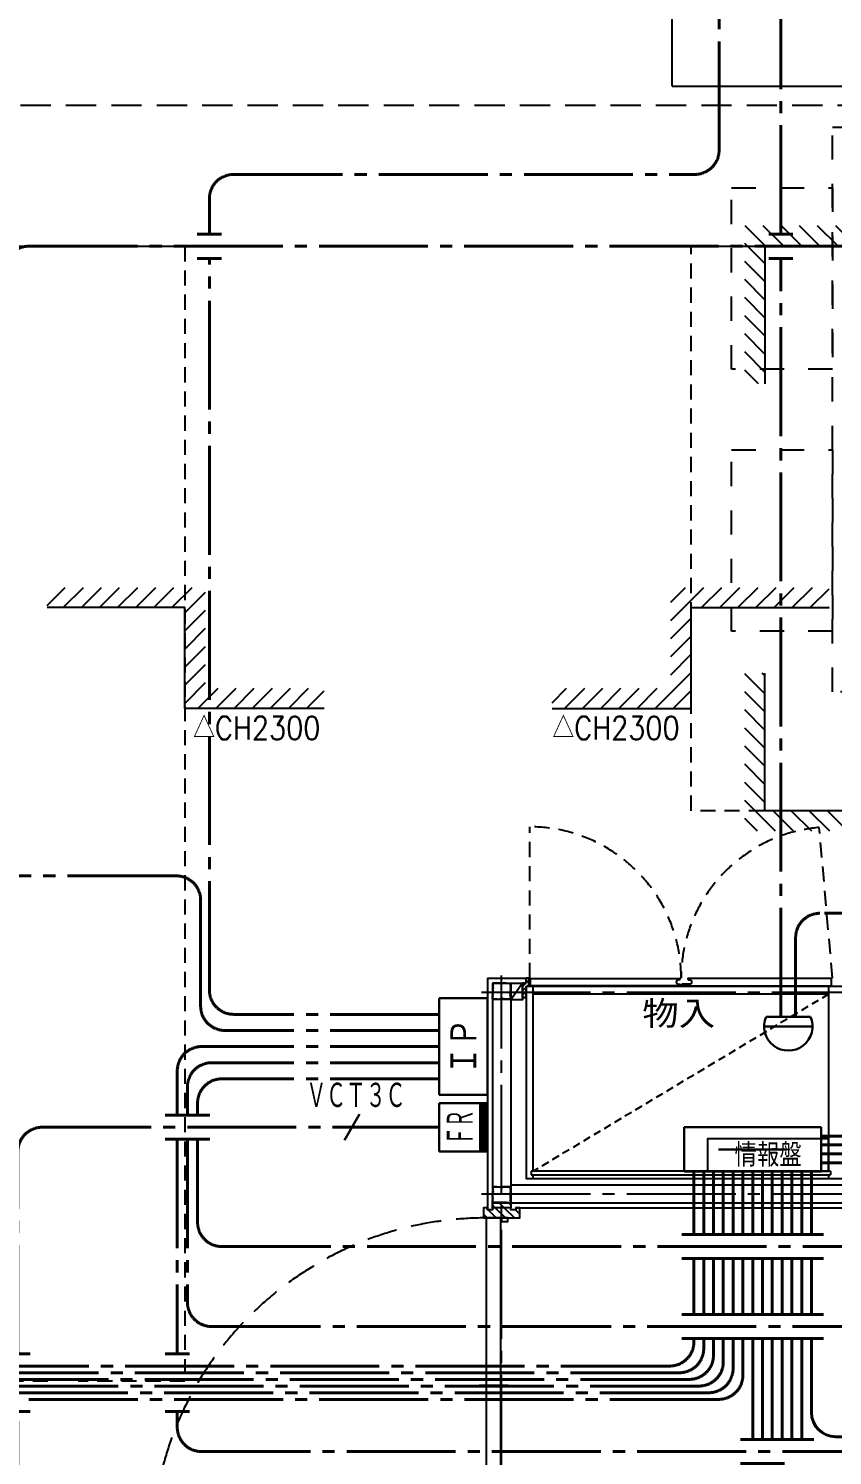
# Model space of a CAD drawing. Header units: millimetres. Extents: x 8300 to 98248, y -10383 to 40000.
# Drawn here: x 25607 to 27600, y 18201 to 21740 of the extents above; entities that cross this region are included whole.
import ezdxf
from ezdxf.enums import TextEntityAlignment as Align

# ---------------------------------------------------------------- set-up
doc = ezdxf.new("R2010")
doc.units = ezdxf.units.MM
doc.header["$LTSCALE"] = 300
for name, pattern in [('CADEWA_LINE5', [1.2, 0.9, -0.1, 0.1, -0.1]), ('CADEWA_LINE6', [2.1, 1.8, -0.1, 0.1, -0.1]), ('DASH-N', [0.375, 0.25, -0.125]), ('DASH-S', [0.2, 0.125, -0.075]), ('HIDDEN3', [0.2, 0.1, -0.1])]:
    doc.linetypes.add(name, pattern=pattern)
for name, color, linetype in [('522EH_Other', 7, 'CONTINUOUS'), ('525EH_Tenjyo(3)', 7, 'CONTINUOUS'), ('526EH_Kabe(4)', 7, 'CONTINUOUS'), ('526EH_Kabe(8)', 7, 'CONTINUOUS'), ('E配T_その他－１', 7, 'CONTINUOUS'), ('K建0_壁', 7, 'CONTINUOUS')]:
    doc.layers.add(name, color=color, linetype=linetype)
doc.styles.add('MS Gothic2', font='msgothic.ttc', dxfattribs={"width": 0.6})
doc.styles.add('txt2', font='txt.shx', dxfattribs={"width": 1.197332, "bigfont": 'extfont2'})

# ---------------------------------------------------------------- blocks, each defined once
blk = doc.blocks.new('ZGroup175', base_point=(27402.3, 18960))
at = {"layer": '522EH_Other', "color": 6, "linetype": 'Continuous', "lineweight": 30}
for p, q in [((27232.3, 19015), (27572.3, 19015)), ((27232.3, 19015), (27232.3, 18905)), ((27572.3, 19015), (27572.3, 18905)), ((27317.3, 18960), (27487.3, 18960)), ((27232.3, 18905), (27572.3, 18905))]:
    blk.add_line(p, q, dxfattribs=at)
blk = doc.blocks.new('ZGroup179', base_point=(26685.015, 19215))
at = {"layer": '526EH_Kabe(4)', "color": 6, "linetype": 'Continuous', "lineweight": 30}
for p, q in [((26625.03, 19095.03), (26625.03, 19334.97)), ((26625.03, 19334.97), (26745, 19334.97)), ((26745, 19334.97), (26745, 19095.03)), ((26745, 19095.03), (26625.03, 19095.03))]:
    blk.add_line(p, q, dxfattribs=at)
at = {"layer": '526EH_Kabe(4)', "color": 6, "lineweight": -3, "style": 'MS Gothic2', "width": 0.8}
blk.add_text('ＩＰ', height=63.984, rotation=90, dxfattribs=at).set_placement((26685.015, 19215), align=Align.MIDDLE_CENTER)
blk = doc.blocks.new('ZGroup180', base_point=(26683.16058, 19015))
at = {"layer": '526EH_Kabe(8)', "color": 6, "linetype": 'Continuous', "lineweight": 30}
for p, q in [((26625.03, 19074.985), (26625.03, 18955.015)), ((26745, 19074.985), (26625.03, 19074.985)), ((26727.0045, 18955.015), (26727.0045, 19074.985)), ((26745, 18955.015), (26745, 19074.985)), ((26625.03, 18955.015), (26745, 18955.015))]:
    blk.add_line(p, q, dxfattribs=at)
at = {"layer": '526EH_Kabe(8)', "color": 6, "linetype": 'Continuous', "lineweight": -3}
for p, q in [((26731.50225, 18955.015), (26731.50225, 19074.985)), ((26736.00225, 18955.015), (26736.00225, 19074.985)), ((26740.50225, 18955.015), (26740.50225, 19074.985))]:
    blk.add_line(p, q, dxfattribs=at)
at = {"layer": '526EH_Kabe(8)', "color": 6, "lineweight": -3, "style": 'MS Gothic2', "width": 0.5}
blk.add_text('ＦＲ', height=63.984, rotation=90, dxfattribs=at).set_placement((26676.01725, 19015), align=Align.MIDDLE_CENTER)
blk = doc.blocks.new('ZGroup229', base_point=(28642.4, 18150.4))
at = {"layer": 'E配T_その他－１', "color": 1, "linetype": 'Continuous', "lineweight": 40}
for p, q in [((27548, 18905), (27548, 18749.1)), ((27578, 18749.1), (27518, 18749.1)), ((27578, 18689.1), (27518, 18689.1)), ((27548, 18689.1), (27548, 18550.6)), ((27578, 18550.6), (27518, 18550.6)), ((27578, 18490.6), (27518, 18490.6)), ((27548, 18490.6), (27548, 18307.5)), ((27608, 18247.5), (29014.8, 18247.5)), ((29074.8, 18187.5), (29074.8, 17455.7)), ((29134.8, 17395.7), (29766.8, 17395.7))]:
    blk.add_line(p, q, dxfattribs=at)
for centre, start, end in [((27608, 18307.5), 180, 270), ((29014.8, 18187.5), 0, 90), ((29134.8, 17455.7), 180, 270)]:
    blk.add_arc(centre, 60, start, end, dxfattribs=at)
blk = doc.blocks.new('ZGroup231', base_point=(25331.9, 16655.3))
at = {"layer": 'E配T_その他－１', "color": 1, "linetype": 'CADEWA_LINE5', "lineweight": 40}
for p, q in [((27523.7, 18905), (27523.7, 18749.1)), ((27523.7, 18689.1), (27523.7, 18550.6)), ((27523.7, 18490.6), (27523.7, 18240.6))]:
    blk.add_line(p, q, dxfattribs=at)
at = {"layer": 'E配T_その他－１', "color": 1, "linetype": 'Continuous', "lineweight": 40}
for p, q in [((27553.7, 18749.1), (27493.7, 18749.1)), ((27553.7, 18689.1), (27493.7, 18689.1)), ((27553.7, 18550.6), (27493.7, 18550.6)), ((27553.7, 18490.6), (27493.7, 18490.6)), ((27553.7, 18240.6), (27493.7, 18240.6))]:
    blk.add_line(p, q, dxfattribs=at)
blk = doc.blocks.new('ZGroup233', base_point=(25372.7, 16735))
at = {"layer": 'E配T_その他－１', "color": 1, "linetype": 'CADEWA_LINE5', "lineweight": 40}
for p, q in [((27499.5, 18905), (27499.5, 18749.1)), ((27499.5, 18689.1), (27499.5, 18550.6)), ((27499.5, 18490.6), (27499.5, 18240.6))]:
    blk.add_line(p, q, dxfattribs=at)
at = {"layer": 'E配T_その他－１', "color": 1, "linetype": 'Continuous', "lineweight": 40}
for p, q in [((27529.5, 18749.1), (27469.5, 18749.1)), ((27529.5, 18689.1), (27469.5, 18689.1)), ((27529.5, 18550.6), (27469.5, 18550.6)), ((27529.5, 18490.6), (27469.5, 18490.6)), ((27529.5, 18240.6), (27469.5, 18240.6))]:
    blk.add_line(p, q, dxfattribs=at)
blk = doc.blocks.new('ZGroup235', base_point=(25540, 17179.1))
at = {"layer": 'E配T_その他－１', "color": 1, "linetype": 'CADEWA_LINE5', "lineweight": 40}
for p, q in [((27450.9, 18905), (27450.9, 18749.1)), ((27450.9, 18689.1), (27450.9, 18550.6)), ((27450.9, 18490.6), (27450.9, 18240.6)), ((27450.9, 18180.6), (27450.9, 17215.9)), ((27450.9, 17155.9), (27450.9, 15753.7)), ((27390.9, 15693.7), (23659.1, 15693.7)), ((23599.1, 15633.7), (23599.1, 15453.3))]:
    blk.add_line(p, q, dxfattribs=at)
at = {"layer": 'E配T_その他－１', "color": 1, "linetype": 'Continuous', "lineweight": 40}
for p, q in [((27480.9, 18749.1), (27420.9, 18749.1)), ((27480.9, 18689.1), (27420.9, 18689.1)), ((27480.9, 18550.6), (27420.9, 18550.6)), ((27480.9, 18490.6), (27420.9, 18490.6)), ((27480.9, 18240.6), (27420.9, 18240.6)), ((27480.9, 18180.6), (27420.9, 18180.6)), ((27480.9, 17215.9), (27420.9, 17215.9)), ((27480.9, 17155.9), (27420.9, 17155.9))]:
    blk.add_line(p, q, dxfattribs=at)
at = {"layer": 'E配T_その他－１', "color": 1, "linetype": 'CADEWA_LINE5', "lineweight": 40}
for centre, start, end in [((27390.9, 15753.7), 270, 0), ((23659.1, 15633.7), 90, 180)]:
    blk.add_arc(centre, 60, start, end, dxfattribs=at)
blk = doc.blocks.new('ZGroup237', base_point=(25269.6, 20213.5))
at = {"layer": 'E配T_その他－１', "color": 1, "linetype": 'CADEWA_LINE5', "lineweight": 40}
for p, q in [((27280.9, 18905), (27280.9, 18749.1)), ((27280.9, 18689.1), (27280.9, 18550.6)), ((27280.9, 18490.6), (27280.9, 18466.1)), ((27220.9, 18406.1), (24009.6, 18406.1))]:
    blk.add_line(p, q, dxfattribs=at)
at = {"layer": 'E配T_その他－１', "color": 1, "linetype": 'Continuous', "lineweight": 40}
for p, q in [((27310.9, 18749.1), (27250.9, 18749.1)), ((27310.9, 18689.1), (27250.9, 18689.1)), ((27310.9, 18550.6), (27250.9, 18550.6)), ((27310.9, 18490.6), (27250.9, 18490.6))]:
    blk.add_line(p, q, dxfattribs=at)
at = {"layer": 'E配T_その他－１', "color": 1, "linetype": 'CADEWA_LINE5', "lineweight": 40}
blk.add_arc((27220.9, 18466.1), 60, 270, 0, dxfattribs=at)
blk = doc.blocks.new('ZGroup239', base_point=(25294.7, 20029))
at = {"layer": 'E配T_その他－１', "color": 1, "linetype": 'CADEWA_LINE5', "lineweight": 40}
for p, q in [((23692.9, 21685), (23230, 21685)), ((23752.9, 18433.1), (23752.9, 21625)), ((27329.5, 18905), (27329.5, 18749.1)), ((27329.5, 18689.1), (27329.5, 18550.6)), ((27329.5, 18490.6), (27329.5, 18433.1)), ((27269.5, 18373.1), (23812.9, 18373.1))]:
    blk.add_line(p, q, dxfattribs=at)
at = {"layer": 'E配T_その他－１', "color": 1, "linetype": 'Continuous', "lineweight": 40}
for p, q in [((27359.5, 18749.1), (27299.5, 18749.1)), ((27359.5, 18689.1), (27299.5, 18689.1)), ((27359.5, 18550.6), (27299.5, 18550.6)), ((27359.5, 18490.6), (27299.5, 18490.6))]:
    blk.add_line(p, q, dxfattribs=at)
at = {"layer": 'E配T_その他－１', "color": 1, "linetype": 'CADEWA_LINE5', "lineweight": 40}
for centre, start, end in [((23692.9, 21625), 0, 90), ((23812.9, 18433.1), 180, 270), ((27269.5, 18433.1), 270, 0)]:
    blk.add_arc(centre, 60, start, end, dxfattribs=at)
blk = doc.blocks.new('ZGroup241', base_point=(25282.6, 20152.3))
at = {"layer": 'E配T_その他－１', "color": 1, "linetype": 'CADEWA_LINE5', "lineweight": 40}
for p, q in [((23709, 21915), (23230, 21915)), ((23769, 18449.6), (23769, 21855)), ((27305.2, 18905), (27305.2, 18749.1)), ((27305.2, 18689.1), (27305.2, 18550.6)), ((27305.2, 18490.6), (27305.2, 18449.6)), ((27245.2, 18389.6), (23829, 18389.6))]:
    blk.add_line(p, q, dxfattribs=at)
at = {"layer": 'E配T_その他－１', "color": 1, "linetype": 'Continuous', "lineweight": 40}
for p, q in [((27335.2, 18749.1), (27275.2, 18749.1)), ((27335.2, 18689.1), (27275.2, 18689.1)), ((27335.2, 18550.6), (27275.2, 18550.6)), ((27335.2, 18490.6), (27275.2, 18490.6))]:
    blk.add_line(p, q, dxfattribs=at)
at = {"layer": 'E配T_その他－１', "color": 1, "linetype": 'CADEWA_LINE5', "lineweight": 40}
for centre, start, end in [((23709, 21855), 0, 90), ((23829, 18449.6), 180, 270), ((27245.2, 18449.6), 270, 0)]:
    blk.add_arc(centre, 60, start, end, dxfattribs=at)
blk = doc.blocks.new('ZGroup243', base_point=(28305.5, 19422.4))
at = {"layer": 'E配T_その他－１', "color": 1, "linetype": 'CADEWA_LINE5', "lineweight": 40}
for p, q in [((28000.4, 19895.9), (29038.7, 19895.9)), ((27940.4, 19575.6), (27940.4, 19835.9)), ((27940.4, 19009), (27940.4, 19515.6)), ((27572.3, 18949), (27880.4, 18949))]:
    blk.add_line(p, q, dxfattribs=at)
at = {"layer": 'E配T_その他－１', "color": 1, "linetype": 'Continuous', "lineweight": 40}
for p, q in [((27910.4, 19575.6), (27970.4, 19575.6)), ((27910.4, 19515.6), (27970.4, 19515.6))]:
    blk.add_line(p, q, dxfattribs=at)
at = {"layer": 'E配T_その他－１', "color": 1, "linetype": 'CADEWA_LINE5', "lineweight": 40}
for centre, start, end in [((28000.4, 19835.9), 90, 180), ((27880.4, 19009), 270, 0)]:
    blk.add_arc(centre, 60, start, end, dxfattribs=at)
blk = doc.blocks.new('ZGroup245', base_point=(28304.7, 19358.5))
at = {"layer": 'E配T_その他－１', "color": 1, "linetype": 'CADEWA_LINE5', "lineweight": 40}
for p, q in [((28020.6, 19790), (29037, 19790)), ((27960.6, 19575.6), (27960.6, 19730)), ((27960.6, 18987), (27960.6, 19515.6)), ((27572.3, 18927), (27900.6, 18927))]:
    blk.add_line(p, q, dxfattribs=at)
at = {"layer": 'E配T_その他－１', "color": 1, "linetype": 'Continuous', "lineweight": 40}
for p, q in [((27930.6, 19575.6), (27990.6, 19575.6)), ((27930.6, 19515.6), (27990.6, 19515.6))]:
    blk.add_line(p, q, dxfattribs=at)
at = {"layer": 'E配T_その他－１', "color": 1, "linetype": 'CADEWA_LINE5', "lineweight": 40}
for centre, start, end in [((28020.6, 19730), 90, 180), ((27900.6, 18987), 270, 0)]:
    blk.add_arc(centre, 60, start, end, dxfattribs=at)
blk = doc.blocks.new('ZGroup247', base_point=(28304.7, 20348))
at = {"layer": 'E配T_その他－１', "color": 1, "linetype": 'CADEWA_LINE5', "lineweight": 40}
for p, q in [((27960, 21703), (29037, 21703)), ((27900, 21230), (27900, 21643)), ((27900, 19575.6), (27900, 21170)), ((27900, 19053), (27900, 19515.6)), ((27572.3, 18993), (27840, 18993))]:
    blk.add_line(p, q, dxfattribs=at)
at = {"layer": 'E配T_その他－１', "color": 1, "linetype": 'Continuous', "lineweight": 40}
for p, q in [((27930, 21230), (27870, 21230)), ((27930, 21170), (27870, 21170)), ((27870, 19575.6), (27930, 19575.6)), ((27870, 19515.6), (27930, 19515.6))]:
    blk.add_line(p, q, dxfattribs=at)
at = {"layer": 'E配T_その他－１', "color": 1, "linetype": 'CADEWA_LINE5', "lineweight": 40}
for centre, start, end in [((27960, 21643), 90, 180), ((27840, 19053), 270, 0)]:
    blk.add_arc(centre, 60, start, end, dxfattribs=at)
blk = doc.blocks.new('ZGroup249', base_point=(28305.5, 19447.6))
at = {"layer": 'E配T_その他－１', "color": 1, "linetype": 'CADEWA_LINE5', "lineweight": 40}
for p, q in [((27980.2, 19924.1), (29038.7, 19924.1)), ((27920.2, 19575.6), (27920.2, 19864.1)), ((27920.2, 19031), (27920.2, 19515.6)), ((27572.3, 18971), (27860.2, 18971))]:
    blk.add_line(p, q, dxfattribs=at)
at = {"layer": 'E配T_その他－１', "color": 1, "linetype": 'Continuous', "lineweight": 40}
for p, q in [((27890.2, 19575.6), (27950.2, 19575.6)), ((27890.2, 19515.6), (27950.2, 19515.6))]:
    blk.add_line(p, q, dxfattribs=at)
at = {"layer": 'E配T_その他－１', "color": 1, "linetype": 'CADEWA_LINE5', "lineweight": 40}
for centre, start, end in [((27980.2, 19864.1), 90, 180), ((27860.2, 19031), 270, 0)]:
    blk.add_arc(centre, 60, start, end, dxfattribs=at)
blk = doc.blocks.new('ZGroup257', base_point=(25318.2, 19945.4))
at = {"layer": 'E配T_その他－１', "color": 1, "linetype": 'CADEWA_LINE5', "lineweight": 40}
for p, q in [((23452.9, 21550.9), (23228.3, 21550.9)), ((23512.9, 18400), (23512.9, 21490.9)), ((27378, 18905), (27378, 18749.1)), ((27378, 18689.1), (27378, 18550.6)), ((27378, 18490.6), (27378, 18400)), ((27318, 18340), (23572.9, 18340))]:
    blk.add_line(p, q, dxfattribs=at)
at = {"layer": 'E配T_その他－１', "color": 1, "linetype": 'Continuous', "lineweight": 40}
for p, q in [((27408, 18749.1), (27348, 18749.1)), ((27408, 18689.1), (27348, 18689.1)), ((27408, 18550.6), (27348, 18550.6)), ((27408, 18490.6), (27348, 18490.6))]:
    blk.add_line(p, q, dxfattribs=at)
at = {"layer": 'E配T_その他－１', "color": 1, "linetype": 'CADEWA_LINE5', "lineweight": 40}
for centre, start, end in [((23452.9, 21490.9), 0, 90), ((23572.9, 18400), 180, 270), ((27318, 18400), 270, 0)]:
    blk.add_arc(centre, 60, start, end, dxfattribs=at)
blk = doc.blocks.new('ZGroup259', base_point=(25374.7, 16760.5))
at = {"layer": 'E配T_その他－１', "color": 1, "linetype": 'CADEWA_LINE5', "lineweight": 40}
for p, q in [((27475.2, 18905), (27475.2, 18749.1)), ((27475.2, 18689.1), (27475.2, 18550.6)), ((27475.2, 18490.6), (27475.2, 18240.6))]:
    blk.add_line(p, q, dxfattribs=at)
at = {"layer": 'E配T_その他－１', "color": 1, "linetype": 'Continuous', "lineweight": 40}
for p, q in [((27505.2, 18749.1), (27445.2, 18749.1)), ((27505.2, 18689.1), (27445.2, 18689.1)), ((27505.2, 18550.6), (27445.2, 18550.6)), ((27505.2, 18490.6), (27445.2, 18490.6)), ((27505.2, 18240.6), (27445.2, 18240.6))]:
    blk.add_line(p, q, dxfattribs=at)
blk = doc.blocks.new('ZGroup261', base_point=(25448.7, 17180))
at = {"layer": 'E配T_その他－１', "color": 1, "linetype": 'CADEWA_LINE5', "lineweight": 40}
for p, q in [((27402.3, 18905), (27402.3, 18749.1)), ((27402.3, 18689.1), (27402.3, 18550.6)), ((27402.3, 18490.6), (27402.3, 18240.6)), ((27402.3, 18180.6), (27402.3, 17215.9)), ((27402.3, 17155.9), (27402.3, 15991.5)), ((27342.3, 15931.5), (23525, 15931.5)), ((23465, 15871.5), (23465, 15455))]:
    blk.add_line(p, q, dxfattribs=at)
at = {"layer": 'E配T_その他－１', "color": 1, "linetype": 'Continuous', "lineweight": 40}
for p, q in [((27432.3, 18749.1), (27372.3, 18749.1)), ((27432.3, 18689.1), (27372.3, 18689.1)), ((27432.3, 18550.6), (27372.3, 18550.6)), ((27432.3, 18490.6), (27372.3, 18490.6)), ((27432.3, 18240.6), (27372.3, 18240.6)), ((27432.3, 18180.6), (27372.3, 18180.6)), ((27432.3, 17215.9), (27372.3, 17215.9)), ((27432.3, 17155.9), (27372.3, 17155.9))]:
    blk.add_line(p, q, dxfattribs=at)
at = {"layer": 'E配T_その他－１', "color": 1, "linetype": 'CADEWA_LINE5', "lineweight": 40}
for centre, start, end in [((27342.3, 15991.5), 270, 0), ((23525, 15871.5), 90, 180)]:
    blk.add_arc(centre, 60, start, end, dxfattribs=at)
blk = doc.blocks.new('ZGroup263', base_point=(25513.7, 17179.1))
at = {"layer": 'E配T_その他－１', "color": 1, "linetype": 'CADEWA_LINE5', "lineweight": 40}
for p, q in [((27426.6, 18905), (27426.6, 18749.1)), ((27426.6, 18689.1), (27426.6, 18550.6)), ((27426.6, 18490.6), (27426.6, 18240.6)), ((27426.6, 18180.6), (27426.6, 17215.9)), ((27426.6, 17155.9), (27426.6, 15847.5)), ((27366.6, 15787.5), (23630.9, 15787.5)), ((23570.9, 15727.5), (23570.9, 15453.3))]:
    blk.add_line(p, q, dxfattribs=at)
at = {"layer": 'E配T_その他－１', "color": 1, "linetype": 'Continuous', "lineweight": 40}
for p, q in [((27456.6, 18749.1), (27396.6, 18749.1)), ((27456.6, 18689.1), (27396.6, 18689.1)), ((27456.6, 18550.6), (27396.6, 18550.6)), ((27456.6, 18490.6), (27396.6, 18490.6)), ((27456.6, 18240.6), (27396.6, 18240.6)), ((27456.6, 18180.6), (27396.6, 18180.6)), ((27456.6, 17215.9), (27396.6, 17215.9)), ((27456.6, 17155.9), (27396.6, 17155.9))]:
    blk.add_line(p, q, dxfattribs=at)
at = {"layer": 'E配T_その他－１', "color": 1, "linetype": 'CADEWA_LINE5', "lineweight": 40}
for centre, start, end in [((27366.6, 15847.5), 270, 0), ((23630.9, 15727.5), 90, 180)]:
    blk.add_arc(centre, 60, start, end, dxfattribs=at)
blk = doc.blocks.new('ZGroup265', base_point=(25257.4, 20235.9))
at = {"layer": 'E配T_その他－１', "color": 1, "linetype": 'CADEWA_LINE5', "lineweight": 40}
for p, q in [((27256.6, 18905), (27256.6, 18749.1)), ((27256.6, 18689.1), (27256.6, 18550.6)), ((27256.6, 18490.6), (27256.6, 18482.7)), ((27196.6, 18422.7), (24074.6, 18422.7))]:
    blk.add_line(p, q, dxfattribs=at)
at = {"layer": 'E配T_その他－１', "color": 1, "linetype": 'Continuous', "lineweight": 40}
for p, q in [((27286.6, 18749.1), (27226.6, 18749.1)), ((27286.6, 18689.1), (27226.6, 18689.1)), ((27286.6, 18550.6), (27226.6, 18550.6)), ((27286.6, 18490.6), (27226.6, 18490.6))]:
    blk.add_line(p, q, dxfattribs=at)
at = {"layer": 'E配T_その他－１', "color": 1, "linetype": 'CADEWA_LINE5', "lineweight": 40}
blk.add_arc((27196.6, 18482.7), 60, 270, 0, dxfattribs=at)
blk = doc.blocks.new('ZGroup267', base_point=(25306, 19967.8))
at = {"layer": 'E配T_その他－１', "color": 1, "linetype": 'CADEWA_LINE5', "lineweight": 40}
for p, q in [((23507.4, 21579.1), (23228.3, 21579.1)), ((23567.4, 18416.5), (23567.4, 21519.1)), ((27353.7, 18905), (27353.7, 18749.1)), ((27353.7, 18689.1), (27353.7, 18550.6)), ((27353.7, 18490.6), (27353.7, 18416.5)), ((27293.7, 18356.5), (23627.4, 18356.5))]:
    blk.add_line(p, q, dxfattribs=at)
at = {"layer": 'E配T_その他－１', "color": 1, "linetype": 'Continuous', "lineweight": 40}
for p, q in [((27383.7, 18749.1), (27323.7, 18749.1)), ((27383.7, 18689.1), (27323.7, 18689.1)), ((27383.7, 18550.6), (27323.7, 18550.6)), ((27383.7, 18490.6), (27323.7, 18490.6))]:
    blk.add_line(p, q, dxfattribs=at)
at = {"layer": 'E配T_その他－１', "color": 1, "linetype": 'CADEWA_LINE5', "lineweight": 40}
for centre, start, end in [((23507.4, 21519.1), 0, 90), ((23627.4, 18416.5), 180, 270), ((27293.7, 18416.5), 270, 0)]:
    blk.add_arc(centre, 60, start, end, dxfattribs=at)
blk = doc.blocks.new('ZGroup270', base_point=(27490.5, 19247))
at = {"layer": '525EH_Tenjyo(3)', "color": 6, "linetype": 'Continuous', "lineweight": 30}
for p, q in [((27435.5, 19289), (27545.5, 19289)), ((27430.5, 19265), (27550.5, 19265))]:
    blk.add_line(p, q, dxfattribs=at)
blk.add_arc((27490.5, 19265), 60, 156.4305, 23.5695, dxfattribs=at)
blk = doc.blocks.new('ZGroup283', base_point=(28249.7, 19417.3))
at = {"layer": 'E配T_その他－１', "color": 1, "linetype": 'CADEWA_LINE5', "lineweight": 40}
for p, q in [((28930.5, 19545.6), (27568.8, 19545.6)), ((27508.8, 19485.6), (27508.8, 19289)), ((28990.5, 19289), (28990.5, 19485.6))]:
    blk.add_line(p, q, dxfattribs=at)
for centre, start, end in [((27568.8, 19485.6), 90, 180), ((28930.5, 19485.6), 0, 90)]:
    blk.add_arc(centre, 60, start, end, dxfattribs=at)
blk = doc.blocks.new('ZGroup289', base_point=(27851.1, 21089.8))
at = {"layer": 'E配T_その他－１', "color": 1, "linetype": 'CADEWA_LINE5', "lineweight": 40}
for p, q in [((27472.2, 21230), (27472.2, 22830.6)), ((27472.2, 19289), (27472.2, 21170))]:
    blk.add_line(p, q, dxfattribs=at)
at = {"layer": 'E配T_その他－１', "color": 1, "linetype": 'Continuous', "lineweight": 40}
for p, q in [((27502.2, 21230), (27442.2, 21230)), ((27502.2, 21170), (27442.2, 21170))]:
    blk.add_line(p, q, dxfattribs=at)
blk = doc.blocks.new('ZGroup314', base_point=(27532.4, 21126.3))
at = {"layer": 'K建0_壁', "color": 250, "linetype": 'Continuous', "lineweight": -3}
for p, q in [((27682.4, 21356.2), (27644.5, 21394.1)), ((27682.4, 21311.3), (27632.4, 21361.3)), ((27682.4, 21266.4), (27632.4, 21316.4)), ((27682.4, 21221.5), (27632.4, 21271.5)), ((27433.5, 21201), (27383.5, 21251)), ((27478.4, 21201), (27428.4, 21251)), ((27523.3, 21201), (27473.3, 21251)), ((27568.2, 21201), (27518.2, 21251)), ((27613.1, 21201), (27563.1, 21251)), ((27658, 21201), (27608, 21251)), ((27432.4, 21157.2), (27382.4, 21207.2)), ((27432.4, 21112.3), (27382.4, 21162.3)), ((27432.4, 21067.4), (27382.4, 21117.4)), ((27432.4, 21022.5), (27382.4, 21072.5)), ((27432.4, 20977.6), (27382.4, 21027.6)), ((27432.4, 20932.7), (27382.4, 20982.7)), ((27432.4, 20887.8), (27382.4, 20937.8)), ((27416.7, 20858.5), (27382.4, 20892.9))]:
    blk.add_line(p, q, dxfattribs=at)
blk.add_lwpolyline([(27682.4, 21394.1), (27682.4, 21200), (27432.4, 21200), (27432.4, 20858.5)], dxfattribs=at)
blk = doc.blocks.new('ZGroup316', base_point=(27532.4, 19769.5))
at = {"layer": 'K建0_壁', "color": 250, "linetype": 'Continuous', "lineweight": -3}
for p, q in [((27432.4, 20089.8), (27382.4, 20139.8)), ((27432.4, 20134.7), (27425.6, 20141.5)), ((27432.4, 20044.9), (27382.4, 20094.9)), ((27432.4, 20000), (27382.4, 20050)), ((27432.4, 19955.1), (27382.4, 20005.1)), ((27432.4, 19910.2), (27382.4, 19960.2)), ((27432.4, 19865.3), (27382.4, 19915.3)), ((27432.4, 19820.4), (27382.4, 19870.4)), ((27458.8, 19749), (27382.4, 19825.5)), ((27503.7, 19749), (27453.7, 19799)), ((27548.6, 19749), (27498.6, 19799)), ((27593.5, 19749), (27543.5, 19799)), ((27682.4, 19705.1), (27588.4, 19799)), ((27682.4, 19750), (27633.3, 19799)), ((27682.4, 19794.9), (27678.2, 19799)), ((27413.9, 19749), (27382.4, 19780.6)), ((27682.4, 19660.2), (27632.4, 19710.2)), ((27682.4, 19615.3), (27632.4, 19665.3)), ((27682.4, 19570.4), (27632.4, 19620.4)), ((27682.4, 19525.5), (27632.4, 19575.5)), ((27682.4, 19480.6), (27632.4, 19530.6)), ((27682.4, 19435.7), (27632.4, 19485.7)), ((27675.5, 19397.6), (27632.4, 19440.8))]:
    blk.add_line(p, q, dxfattribs=at)
blk.add_lwpolyline([(27682.4, 19397.6), (27682.4, 19800), (27432.4, 19800), (27432.4, 20141.5)], dxfattribs=at)
blk = doc.blocks.new('ZGroup317', base_point=(27248.2, 20152))
at = {"layer": 'K建0_壁', "color": 250, "linetype": 'Continuous', "lineweight": -3}
for p, q in [((27199, 20272), (27280.8, 20353.8)), ((27199, 20316.9), (27235.9, 20353.8)), ((27275.7, 20303.8), (27325.7, 20353.8)), ((27320.6, 20303.8), (27370.6, 20353.8)), ((27365.5, 20303.8), (27415.5, 20353.8)), ((27410.4, 20303.8), (27460.4, 20353.8)), ((27455.3, 20303.8), (27505.3, 20353.8)), ((27500.2, 20303.8), (27550.2, 20353.8)), ((27545.1, 20303.8), (27591.5, 20350.1)), ((27590, 20303.8), (27591.5, 20305.2)), ((27199, 20227.1), (27249, 20277.1)), ((27199, 20182.2), (27249, 20232.2)), ((27199, 20137.3), (27249, 20187.3)), ((27160.4, 20053.8), (27249, 20142.4)), ((26904.9, 20067.7), (26941, 20103.8)), ((26935.9, 20053.8), (26985.9, 20103.8)), ((26980.8, 20053.8), (27030.8, 20103.8)), ((27025.7, 20053.8), (27075.7, 20103.8)), ((27070.6, 20053.8), (27120.6, 20103.8)), ((27115.5, 20053.8), (27165.5, 20103.8)), ((27205.3, 20053.8), (27249, 20097.5))]:
    blk.add_line(p, q, dxfattribs=at)
blk.add_lwpolyline([(26904.9, 20053.8), (27250, 20053.8), (27250, 20303.8), (27591.5, 20303.8)], dxfattribs=at)
at = {"layer": 'K建0_壁', "color": 250, "lineweight": -3, "style": 'txt2', "width": 0.859876}
blk.add_text('△CH2300', height=57.6, dxfattribs=at).set_placement((26905.7, 19959.1), align=Align.BOTTOM_LEFT)
blk = doc.blocks.new('ZGroup318', base_point=(26036.6, 20152))
at = {"layer": 'K建0_壁', "color": 250, "linetype": 'Continuous', "lineweight": -3}
for p, q in [((25653.5, 20309.1), (25698.3, 20353.8)), ((25693.2, 20303.8), (25743.2, 20353.8)), ((25738.1, 20303.8), (25788.1, 20353.8)), ((25783, 20303.8), (25833, 20353.8)), ((25827.9, 20303.8), (25877.9, 20353.8)), ((25872.8, 20303.8), (25922.8, 20353.8)), ((25917.7, 20303.8), (25967.7, 20353.8)), ((25962.6, 20303.8), (26012.6, 20353.8)), ((25996, 20292.4), (26046, 20342.4)), ((25996, 20247.5), (26046, 20297.5)), ((25996, 20202.6), (26046, 20252.6)), ((25996, 20157.7), (26046, 20207.7)), ((25996, 20112.8), (26046, 20162.8)), ((25996, 20067.9), (26046, 20117.9)), ((26026.9, 20053.8), (26076.9, 20103.8)), ((26071.8, 20053.8), (26121.8, 20103.8)), ((26116.7, 20053.8), (26166.7, 20103.8)), ((26161.6, 20053.8), (26211.6, 20103.8)), ((26206.5, 20053.8), (26256.5, 20103.8)), ((26251.4, 20053.8), (26301.4, 20103.8)), ((26296.3, 20053.8), (26340.1, 20097.7))]:
    blk.add_line(p, q, dxfattribs=at)
blk.add_lwpolyline([(26340.1, 20053.8), (25995, 20053.8), (25995, 20303.8), (25653.5, 20303.8)], dxfattribs=at)
at = {"layer": 'K建0_壁', "color": 250, "lineweight": -3, "style": 'txt2', "width": 0.859876}
blk.add_text('△CH2300', height=57.6, dxfattribs=at).set_placement((26015.1, 19959.1), align=Align.BOTTOM_LEFT)
blk = doc.blocks.new('ZGroup326', base_point=(25873.5, 19761.4))
at = {"layer": 'E配T_その他－１', "color": 1, "linetype": 'CADEWA_LINE5', "lineweight": 40}
blk.add_line((25607.2, 21200), (28585.2, 21200), dxfattribs=at)
blk.add_arc((25607.2, 21140), 60, 90, 180, dxfattribs=at)
blk = doc.blocks.new('ZGroup328', base_point=(25710.1, 19446.7))
at = {"layer": 'E配T_その他－１', "color": 1, "linetype": 'CADEWA_LINE5', "lineweight": 40}
for p, q in [((25973.8, 19638.4), (24855.2, 19638.4)), ((24795.2, 19578.4), (24795.2, 19316.6)), ((26033.8, 19315), (26033.8, 19578.4)), ((26625, 19255), (26093.8, 19255))]:
    blk.add_line(p, q, dxfattribs=at)
for centre, start, end in [((24855.2, 19578.4), 90, 180), ((25973.8, 19578.4), 0, 90), ((26093.8, 19315), 180, 270)]:
    blk.add_arc(centre, 60, start, end, dxfattribs=at)
blk = doc.blocks.new('ZGroup330', base_point=(26672.2, 21068.5))
at = {"layer": 'E配T_その他－１', "color": 1, "linetype": 'CADEWA_LINE5', "lineweight": 40}
for p, q in [((27319, 21438.1), (27319, 22842)), ((26115.5, 21378.1), (27259, 21378.1)), ((26055.5, 21230), (26055.5, 21318.1)), ((26055.5, 19355), (26055.5, 21170)), ((26625, 19295), (26115.5, 19295))]:
    blk.add_line(p, q, dxfattribs=at)
at = {"layer": 'E配T_その他－１', "color": 1, "linetype": 'Continuous', "lineweight": 40}
for p, q in [((26085.5, 21230), (26025.5, 21230)), ((26085.5, 21170), (26025.5, 21170))]:
    blk.add_line(p, q, dxfattribs=at)
at = {"layer": 'E配T_その他－１', "color": 1, "linetype": 'CADEWA_LINE5', "lineweight": 40}
for centre, start, end in [((27259, 21438.1), 270, 0), ((26115.5, 21318.1), 90, 180), ((26115.5, 19355), 180, 270)]:
    blk.add_arc(centre, 60, start, end, dxfattribs=at)
blk = doc.blocks.new('ZGroup332', base_point=(27858.7, 18292.6))
at = {"layer": 'E配T_その他－１', "color": 1, "linetype": 'CADEWA_LINE5', "lineweight": 40}
for p, q in [((26625, 19215), (26035.9, 19215)), ((25975.9, 19155), (25975.9, 19045)), ((25975.9, 18985), (25975.9, 18452.7)), ((25975.9, 18310), (25975.9, 18270.6)), ((26035.9, 18210.6), (28987.1, 18210.6)), ((29047.1, 18150.6), (29047.1, 17430.1)), ((29107.1, 17370.1), (29771.4, 17370.1))]:
    blk.add_line(p, q, dxfattribs=at)
at = {"layer": 'E配T_その他－１', "color": 1, "linetype": 'Continuous', "lineweight": 40}
for p, q in [((26005.9, 19045), (25945.9, 19045)), ((26005.9, 18985), (25945.9, 18985)), ((25945.9, 18452.7), (26005.9, 18452.7)), ((25945.9, 18310), (26005.9, 18310))]:
    blk.add_line(p, q, dxfattribs=at)
at = {"layer": 'E配T_その他－１', "color": 1, "linetype": 'CADEWA_LINE5', "lineweight": 40}
for centre, start, end in [((26035.9, 19155), 90, 180), ((26035.9, 18270.6), 180, 270), ((28987.1, 18150.6), 0, 90), ((29107.1, 17430.1), 180, 270)]:
    blk.add_arc(centre, 60, start, end, dxfattribs=at)
blk = doc.blocks.new('ZGroup334', base_point=(27718.6, 18927))
at = {"layer": 'E配T_その他－１', "color": 1, "linetype": 'CADEWA_LINE5', "lineweight": 40}
for p, q in [((26625, 19135), (26086.2, 19135)), ((26026.2, 19075), (26026.2, 19045)), ((26026.2, 18985), (26026.2, 18779.1)), ((26086.2, 18719.1), (29441, 18719.1))]:
    blk.add_line(p, q, dxfattribs=at)
at = {"layer": 'E配T_その他－１', "color": 1, "linetype": 'Continuous', "lineweight": 40}
for p, q in [((26056.2, 19045), (25996.2, 19045)), ((26056.2, 18985), (25996.2, 18985))]:
    blk.add_line(p, q, dxfattribs=at)
at = {"layer": 'E配T_その他－１', "color": 1, "linetype": 'CADEWA_LINE5', "lineweight": 40}
for centre, start, end in [((26086.2, 19075), 90, 180), ((26086.2, 18779.1), 180, 270)]:
    blk.add_arc(centre, 60, start, end, dxfattribs=at)
blk = doc.blocks.new('ZGroup336', base_point=(27601.3, 18847.8))
at = {"layer": 'E配T_その他－１', "color": 1, "linetype": 'CADEWA_LINE5', "lineweight": 40}
for p, q in [((26625, 19175), (26061.1, 19175)), ((26001.1, 19115), (26001.1, 19045)), ((26001.1, 18985), (26001.1, 18580.6)), ((26061.1, 18520.6), (29231.6, 18520.6))]:
    blk.add_line(p, q, dxfattribs=at)
at = {"layer": 'E配T_その他－１', "color": 1, "linetype": 'Continuous', "lineweight": 40}
for p, q in [((26031.1, 19045), (25971.1, 19045)), ((26031.1, 18985), (25971.1, 18985))]:
    blk.add_line(p, q, dxfattribs=at)
at = {"layer": 'E配T_その他－１', "color": 1, "linetype": 'CADEWA_LINE5', "lineweight": 40}
for centre, start, end in [((26061.1, 19115), 90, 180), ((26061.1, 18580.6), 180, 270)]:
    blk.add_arc(centre, 60, start, end, dxfattribs=at)
blk = doc.blocks.new('ZGroup338', base_point=(24587.5, 18305.4))
at = {"layer": 'E配T_その他－１', "color": 1, "linetype": 'CADEWA_LINE5', "lineweight": 40}
for p, q in [((25640.9, 19015), (26625, 19015)), ((25580.9, 18452.7), (25580.9, 18955)), ((25580.9, 17655.8), (25580.9, 18310)), ((22550, 17595.8), (25520.9, 17595.8))]:
    blk.add_line(p, q, dxfattribs=at)
at = {"layer": 'E配T_その他－１', "color": 1, "linetype": 'Continuous', "lineweight": 40}
for p, q in [((25550.9, 18452.7), (25610.9, 18452.7)), ((25550.9, 18310), (25610.9, 18310))]:
    blk.add_line(p, q, dxfattribs=at)
at = {"layer": 'E配T_その他－１', "color": 1, "linetype": 'CADEWA_LINE5', "lineweight": 40}
for centre, start, end in [((25640.9, 18955), 90, 180), ((25520.9, 17655.8), 270, 0)]:
    blk.add_arc(centre, 60, start, end, dxfattribs=at)
blk = doc.blocks.new('ZGroup339', base_point=(26419, 19064.6))
at = {"layer": 'E配T_その他－１', "color": 3, "linetype": 'Continuous', "lineweight": 30}
blk.add_line((26427.6, 19047.5), (26390.1, 18982.5), dxfattribs=at)
at = {"layer": 'E配T_その他－１', "color": 3, "lineweight": -3, "style": 'MS Gothic2', "width": 0.6}
blk.add_text('ＶＣＴ３Ｃ', height=60, dxfattribs=at).set_placement((26296, 19095.3), align=Align.MIDDLE_LEFT)

msp = doc.modelspace()

# ---------------------------------------------------------------- linework, layer by layer
at = {"layer": 'K建0_壁', "color": 250, "linetype": 'DASH-N', "lineweight": -3}
msp.add_line((23000, 21550), (30569.7, 21550), dxfattribs=at)
at = {"layer": 'K建0_壁', "color": 250, "linetype": 'DASH-S', "lineweight": -3}
for p, q in [((26850, 19385), (26850, 19760)), ((27600, 19385), (27567.3, 19758.6)), ((25655, 18385), (23595, 18385))]:
    msp.add_line(p, q, dxfattribs=at)
at = {"layer": 'K建0_壁', "color": 250, "linetype": 'Continuous', "lineweight": -3}
for p, q in [((26745, 19385), (26745, 18810)), ((26745, 19385), (26840.5, 19385)), ((26757.5, 19372.5), (26757.5, 18815)), ((26757.5, 19372.5), (26802.5, 19372.5)), ((26757.5, 19371.5), (26757.5, 19366.5)), ((26757.5, 19366.5), (26758.1, 19365)), ((26758.1, 19365), (26757.5, 19363.5)), ((26757.5, 19363.5), (26758.1, 19362)), ((26758.1, 19362), (26757.5, 19360.5)), ((26757.5, 19360.5), (26758.1, 19359)), ((26758.1, 19359), (26757.5, 19357.5)), ((26757.9, 19366.7), (26758.6, 19365)), ((26758, 19371.5), (26758, 19366.5)), ((26758.6, 19365), (26758, 19363.5)), ((26758, 19363.5), (26758.6, 19362)), ((26758.6, 19362), (26758, 19360.5)), ((26758, 19360.5), (26758.6, 19359)), ((26758.6, 19359), (26758, 19357.4)), ((26758.5, 19372.5), (26768.2, 19372.5)), ((26768.2, 19372.1), (26758.5, 19372.1)), ((26768.2, 19372.5), (26768.7, 19371.8)), ((26768.2, 19372.1), (26768.7, 19371.3)), ((26768.7, 19371.8), (26769.2, 19372.5)), ((26769.2, 19372.1), (26768.7, 19371.3)), ((26769.2, 19372.5), (26790.8, 19372.5)), ((26790.8, 19372.1), (26769.2, 19372.1)), ((26791.3, 19371.8), (26790.8, 19372.5)), ((26790.8, 19372.1), (26791.3, 19371.3)), ((26791.8, 19372.5), (26791.3, 19371.8)), ((26791.8, 19372.1), (26791.3, 19371.3)), ((26791.8, 19372.5), (26801.5, 19372.5)), ((26791.8, 19372.1), (26801.5, 19372.1)), ((26802.1, 19366.6), (26801.4, 19365)), ((26801.4, 19365), (26802, 19363.5)), ((26802, 19363.5), (26801.4, 19362)), ((26801.4, 19362), (26802, 19360.5)), ((26802, 19360.5), (26801.4, 19359)), ((26801.4, 19359), (26802.1, 19357.4)), ((26802.5, 19366.5), (26801.9, 19365)), ((26801.9, 19365), (26802.5, 19363.5)), ((26802.5, 19363.5), (26801.9, 19362)), ((26801.9, 19362), (26802.5, 19360.5)), ((26802.5, 19360.5), (26801.9, 19359)), ((26801.9, 19359), (26802.5, 19357.5)), ((26802.1, 19366.6), (26802.1, 19371.5)), ((26831.5, 19372), (26802.5, 19331)), ((26802.5, 19371.5), (26802.5, 19366.5)), ((26839.6, 19372), (26831.5, 19363.9)), ((26840.5, 19372), (26831.5, 19372)), ((26840.5, 19362.3), (26831.5, 19353.3)), ((26842, 19385), (26840.5, 19383.5)), ((26847.5, 19385), (26840.5, 19385)), ((26840.5, 19372), (26840.5, 19385)), ((26847.5, 19379.9), (26840.5, 19372.9)), ((26847.5, 19364), (26840.5, 19364)), ((26840.5, 19336), (26840.5, 19364)), ((26847.5, 19369.3), (26842.2, 19364)), ((26847.5, 19364), (26847.5, 19385)), ((26858.5, 18906), (26858.5, 19364)), ((27219.8, 19380.4), (27217.2, 19380.4)), ((27217.2, 19369.6), (27221.6, 19369.6)), ((27246.9, 19369.6), (27227.4, 19369.6)), ((27244.3, 19380.4), (27246.9, 19380.4)), ((27590.5, 19364), (27590.5, 18906)), ((26757.5, 19357.5), (26757.5, 19354)), ((26757.5, 19354), (26758.1, 19352.5)), ((26757.5, 19351), (26758.1, 19352.5)), ((26757.5, 19347.5), (26757.5, 19351)), ((26758.1, 19346), (26757.5, 19347.5)), ((26757.5, 19344.5), (26758.1, 19346)), ((26758.1, 19343), (26757.5, 19344.5)), ((26757.5, 19341.5), (26758.1, 19343)), ((26758.1, 19340), (26757.5, 19341.5)), ((26757.5, 19338.5), (26758.1, 19340)), ((26757.5, 19333.5), (26757.5, 19338.5)), ((26757.9, 19338.3), (26758.6, 19340)), ((26758, 19357.4), (26758, 19354.1)), ((26758, 19354.1), (26758.5, 19352.7)), ((26758, 19350.9), (26758.5, 19352.3)), ((26758, 19347.6), (26758, 19350.9)), ((26758.6, 19346), (26758, 19347.6)), ((26758, 19344.5), (26758.6, 19346)), ((26758.6, 19343), (26758, 19344.5)), ((26758, 19341.5), (26758.6, 19343)), ((26758.6, 19340), (26758, 19341.5)), ((26758, 19333.5), (26758, 19338.5)), ((26768.2, 19333), (26758.5, 19333)), ((26758.5, 19332.5), (26768.2, 19332.5)), ((26768.2, 19333), (26768.7, 19333.7)), ((26768.2, 19332.5), (26768.7, 19333.2)), ((26769.2, 19333), (26768.7, 19333.7)), ((26768.7, 19333.2), (26769.2, 19332.5)), ((26769.2, 19333), (26782.3, 19333)), ((26769.2, 19332.5), (26782.3, 19332.5)), ((26777.8, 19334.3), (26782.3, 19334.3)), ((26777.8, 19333.9), (26782.3, 19333.9)), ((26777.8, 19333.4), (26777.8, 19333.9)), ((26777.8, 19333.4), (26782.3, 19333.4)), ((26790.8, 19333), (26783.7, 19333)), ((26783.7, 19332.5), (26790.8, 19332.5)), ((26790.8, 19333), (26791.3, 19333.7)), ((26791.3, 19333.2), (26790.8, 19332.5)), ((26791.8, 19333), (26791.3, 19333.7)), ((26791.8, 19332.5), (26791.3, 19333.2)), ((26791.8, 19333), (26801.5, 19333)), ((26801.5, 19332.5), (26791.8, 19332.5)), ((26801.4, 19352.5), (26802.1, 19354.1)), ((26801.4, 19352.5), (26802.1, 19350.9)), ((26801.4, 19343), (26802, 19344.5)), ((26802, 19341.5), (26801.4, 19343)), ((26801.4, 19340), (26802, 19341.5)), ((26802.1, 19338.4), (26801.4, 19340)), ((26802.5, 19354), (26801.9, 19352.5)), ((26802.5, 19351), (26801.9, 19352.5)), ((26801.9, 19346), (26802.5, 19347.5)), ((26802.5, 19344.5), (26801.9, 19346)), ((26801.9, 19343), (26802.5, 19344.5)), ((26802.5, 19341.5), (26801.9, 19343)), ((26801.9, 19340), (26802.5, 19341.5)), ((26802.5, 19338.5), (26801.9, 19340)), ((26802.1, 19357.4), (26802.1, 19354.1)), ((26802.1, 19347.6), (26802.1, 19350.9)), ((26802.1, 19338.4), (26802.1, 19333.5)), ((26802.5, 19357.5), (26802.5, 19354)), ((26802.5, 19347.5), (26802.5, 19351)), ((26802.5, 19333.5), (26802.5, 19338.5)), ((26840.5, 19351.7), (26831.5, 19342.7)), ((26840.5, 19341.1), (26835.4, 19336)), ((27590.5, 19345), (26858.5, 19345)), ((26853.5, 18906), (26853.5, 18897)), ((27595.5, 18906), (26853.5, 18906)), ((27595.5, 18906), (27595.5, 18897)), ((26757.5, 18866.5), (26757.5, 18861.5)), ((26758, 18866.5), (26758, 18861.5)), ((26758.5, 18867.5), (26768.2, 18867.5)), ((26768.2, 18867.1), (26758.5, 18867.1)), ((26768.2, 18867.5), (26768.7, 18866.8)), ((26768.2, 18867.1), (26768.7, 18866.3)), ((26768.7, 18866.8), (26769.2, 18867.5)), ((26769.2, 18867.1), (26768.7, 18866.3)), ((26769.2, 18867.5), (26782.3, 18867.5)), ((26769.2, 18867.1), (26782.3, 18867.1)), ((26777.8, 18866.6), (26782.3, 18866.6)), ((26777.8, 18866.6), (26777.8, 18866.2)), ((26777.8, 18866.2), (26782.3, 18866.2)), ((26777.8, 18865.7), (26782.3, 18865.7)), ((26783.7, 18867.5), (26790.8, 18867.5)), ((26790.8, 18867.1), (26783.7, 18867.1)), ((26791.3, 18866.8), (26790.8, 18867.5)), ((26790.8, 18867.1), (26791.3, 18866.3)), ((26791.8, 18867.5), (26791.3, 18866.8)), ((26791.8, 18867.1), (26791.3, 18866.3)), ((26801.5, 18867.5), (26791.8, 18867.5)), ((26791.8, 18867.1), (26801.5, 18867.1)), ((26802.1, 18861.6), (26802.1, 18866.5)), ((26802.5, 18866.5), (26802.5, 18861.5)), ((26853.5, 18897), (27595.5, 18897)), ((26858.5, 18888), (26858.5, 18897)), ((27590.5, 18897), (27590.5, 18888)), ((26757.5, 18861.5), (26758.1, 18860)), ((26758.1, 18860), (26757.5, 18858.5)), ((26757.5, 18858.5), (26758.1, 18857)), ((26758.1, 18857), (26757.5, 18855.5)), ((26757.5, 18855.5), (26758.1, 18854)), ((26758.1, 18854), (26757.5, 18852.5)), ((26757.5, 18852.5), (26757.5, 18849)), ((26757.5, 18849), (26758.1, 18847.5)), ((26757.5, 18846), (26758.1, 18847.5)), ((26757.5, 18842.5), (26757.5, 18846)), ((26758.1, 18841), (26757.5, 18842.5)), ((26757.5, 18839.5), (26758.1, 18841)), ((26758.1, 18838), (26757.5, 18839.5)), ((26757.5, 18836.5), (26758.1, 18838)), ((26758.1, 18835), (26757.5, 18836.5)), ((26757.5, 18833.5), (26758.1, 18835)), ((26757.5, 18828.5), (26757.5, 18833.5)), ((26757.9, 18861.7), (26758.6, 18860)), ((26757.9, 18833.3), (26758.6, 18835)), ((26758.6, 18860), (26758, 18858.5)), ((26758, 18858.5), (26758.6, 18857)), ((26758.6, 18857), (26758, 18855.5)), ((26758, 18855.5), (26758.6, 18854)), ((26758.6, 18854), (26758, 18852.4)), ((26758, 18852.4), (26758, 18849.1)), ((26758, 18849.1), (26758.5, 18847.7)), ((26758, 18845.9), (26758.5, 18847.3)), ((26758, 18842.6), (26758, 18845.9)), ((26758.6, 18841), (26758, 18842.6)), ((26758, 18839.5), (26758.6, 18841)), ((26758.6, 18838), (26758, 18839.5)), ((26758, 18836.5), (26758.6, 18838)), ((26758.6, 18835), (26758, 18836.5)), ((26758, 18828.5), (26758, 18833.5)), ((26768.2, 18828), (26768.7, 18828.7)), ((26768.2, 18827.5), (26768.7, 18828.2)), ((26769.2, 18828), (26768.7, 18828.7)), ((26768.7, 18828.2), (26769.2, 18827.5)), ((26790.8, 18828), (26791.3, 18828.7)), ((26791.3, 18828.2), (26790.8, 18827.5)), ((26791.8, 18828), (26791.3, 18828.7)), ((26791.8, 18827.5), (26791.3, 18828.2)), ((26802.1, 18861.6), (26801.4, 18860)), ((26801.4, 18860), (26802, 18858.5)), ((26802, 18858.5), (26801.4, 18857)), ((26801.4, 18857), (26802, 18855.5)), ((26801.4, 18847.5), (26802.1, 18849.1)), ((26801.4, 18847.5), (26802.1, 18845.9)), ((26801.4, 18841), (26802.1, 18842.6)), ((26802, 18839.5), (26801.4, 18841)), ((26801.4, 18838), (26802, 18839.5)), ((26802, 18836.5), (26801.4, 18838)), ((26801.4, 18835), (26802, 18836.5)), ((26802.1, 18833.4), (26801.4, 18835)), ((26802.5, 18861.5), (26801.9, 18860)), ((26801.9, 18860), (26802.5, 18858.5)), ((26802.5, 18858.5), (26801.9, 18857)), ((26801.9, 18857), (26802.5, 18855.5)), ((26802.5, 18855.5), (26801.9, 18854)), ((26801.9, 18854), (26802.5, 18852.5)), ((26802.5, 18849), (26801.9, 18847.5)), ((26802.5, 18846), (26801.9, 18847.5)), ((26801.9, 18841), (26802.5, 18842.5)), ((26802.5, 18839.5), (26801.9, 18841)), ((26801.9, 18838), (26802.5, 18839.5)), ((26802.5, 18836.5), (26801.9, 18838)), ((26801.9, 18835), (26802.5, 18836.5)), ((26802.5, 18833.5), (26801.9, 18835)), ((26802.1, 18852.4), (26802.1, 18849.1)), ((26802.1, 18842.6), (26802.1, 18845.9)), ((26802.1, 18833.4), (26802.1, 18828.5)), ((26802.5, 18852.5), (26802.5, 18849)), ((26802.5, 18842.5), (26802.5, 18846)), ((26802.5, 18828.5), (26802.5, 18833.5)), ((26735, 18799.2), (26744.2, 18790)), ((26741.7, 18815), (26745, 18811.7)), ((26746.7, 18810), (26766.7, 18790)), ((26768.2, 18828), (26758.5, 18828)), ((26758.5, 18827.5), (26768.2, 18827.5)), ((26790.8, 18828), (26769.2, 18828)), ((26769.2, 18827.5), (26790.8, 18827.5)), ((26791.8, 18828), (26801.5, 18828)), ((26791.8, 18827.5), (26801.5, 18827.5)), ((26796.6, 18827.5), (26802.5, 18821.6)), ((26802.5, 18827.5), (29232, 18827.5)), ((26814.1, 18810), (26825, 18799.1)), ((26815, 18815), (29232, 18815)), ((26723.9, 18375), (26795.9, 18375))]:
    msp.add_line(p, q, dxfattribs=at)
at = {"layer": 'K建0_壁', "color": 250, "linetype": 'CADEWA_LINE5', "lineweight": -3}
for p, q in [((26780, 13810.3), (26780, 19391.4)), ((26730.1, 19350), (29225, 19350)), ((26730.1, 18850), (29308.6, 18850))]:
    msp.add_line(p, q, dxfattribs=at)
at = {"layer": 'K建0_壁', "color": 250, "linetype": 'Continuous', "lineweight": -3, "ltscale": 0.3}
for p, q in [((26802.5, 19372.5), (26802.5, 18815)), ((26802.5, 18872.5), (29232, 18872.5)), ((26825, 18815), (26815, 18815))]:
    msp.add_line(p, q, dxfattribs=at)
at = {"layer": 'K建0_壁', "color": 250, "linetype": 'DASH-S', "lineweight": -3, "ltscale": 0.5}
msp.add_line((27590.5, 19345), (26858.5, 18906), dxfattribs=at)
at = {"layer": 'K建0_壁', "color": 250, "linetype": 'Continuous', "lineweight": -3}
for points in [[(27203, 21597), (27203, 22497), (27226, 22497)], [(27203, 21597), (29132, 21597), (29153, 21597)], [(26840.5, 19336), (26831.5, 19336), (26831.5, 19372)], [(29108.5, 19364), (26840.5, 19364), (26840.5, 18888), (29108.5, 18888)], [(27222.5, 19368.7), (27222.5, 19366), (26851.5, 19366), (26851.5, 19384), (27221.6, 19384)], [(27226.5, 19368.7), (27226.5, 19366), (27597.5, 19366), (27597.5, 19384), (27242.5, 19384)], [(26802, 19344.5), (26801.4, 19346), (26802.1, 19347.6)], [(26802, 18855.5), (26801.4, 18854), (26802.1, 18852.4)], [(26757.5, 18821.7), (26764.2, 18815), (26789.2, 18790)], [(26774.1, 18827.5), (26786.6, 18815), (26811.6, 18790)]]:
    msp.add_lwpolyline(points, dxfattribs=at)
at = {"layer": 'K建0_壁', "color": 250, "linetype": 'HIDDEN3', "lineweight": -3, "ltscale": 2}
for points in [[(28400, 20095), (27600, 20095), (27600, 21495), (28400, 21495)], [(27600, 20895), (27350, 20895), (27350, 21345), (27600, 21345)], [(27600, 20245), (27350, 20245), (27350, 20695), (27600, 20695)]]:
    msp.add_lwpolyline(points, close=True, dxfattribs=at)
at = {"layer": 'K建0_壁', "color": 250, "linetype": 'DASH-S', "lineweight": -3}
for points in [[(23595, 18385), (23595, 21200), (25995, 21200)], [(25995, 21200), (25995, 18385), (25730.2, 18385)]]:
    msp.add_lwpolyline(points, dxfattribs=at)
msp.add_lwpolyline([(27250, 21200), (28750, 21200), (28750, 19800), (27250, 19800)], close=True, dxfattribs=at)
at = {"layer": 'K建0_壁', "color": 250, "linetype": 'Continuous', "lineweight": -3}
for points in [[(26802.5, 19372), (26831.5, 19372), (26831.5, 19331), (26802.5, 19331)], [(27290.5, 18906), (27590.5, 18906), (27590.5, 18986), (27290.5, 18986)], [(26815, 18810), (26802.5, 18810), (26802.5, 18815), (26757.5, 18815), (26757.5, 18810), (26745, 18810), (26745, 18815), (26735, 18815), (26735, 18790), (26825, 18790), (26825, 18815), (26815, 18815)], [(26802.5, 18815), (26757.5, 18815), (26757.5, 18827.5), (26802.5, 18827.5)], [(26778, 18790), (26742, 18790), (26742, 17960), (26778, 17960)], [(26795, 18790), (26780, 18790), (26780, 18781), (26795, 18781)]]:
    msp.add_lwpolyline(points, close=True, dxfattribs=at)
at = {"layer": 'K建0_壁', "color": 250, "linetype": 'DASH-S', "lineweight": -3}
for centre, start, end in [((26850, 19385), 0, 90), ((27600, 19385), 95, 180)]:
    msp.add_arc(centre, 375, start, end, dxfattribs=at)
at = {"layer": 'K建0_壁', "color": 250, "linetype": 'Continuous', "lineweight": -3}
for centre, radius, start, end in [((26758.5, 19371.5), 1, 90, 180), ((26758.5, 19371.5), 0.55, 90, 180), ((26801.5, 19371.5), 1, 0, 90), ((26801.5, 19371.5), 0.55, 0, 90), ((27218.2, 19375), 5.49, 100.3889, 259.6111), ((27219.8, 19383.1), 2.7, 270, 360), ((27221.6, 19383.1), 0.9, 0, 90), ((27221.6, 19368.7), 0.9, 360, 90), ((27227.4, 19368.7), 0.9, 90, 180), ((27242.5, 19383.1), 0.9, 90, 180), ((27244.3, 19383.1), 2.7, 180, 270), ((27245.9, 19375), 5.49, 280.3889, 79.6111), ((26758.5, 19333.5), 1, 180, 270), ((26758.5, 19333.5), 0.55, 180, 270), ((26777.8, 19333.6), 0.675, 90, 270), ((26782.3, 19333.2), 1.12, 1.3787, 90), ((26782.3, 19333.2), 0.675, 270, 90), ((26782.3, 19333.2), 0.225, 270, 90), ((26783.7, 19333.3), 0.75, 180, 270), ((26783.7, 19333.3), 0.3, 180, 270), ((26801.5, 19333.5), 1, 270, 0), ((26801.5, 19333.5), 0.55, 270, 0), ((26758.5, 18866.5), 1, 90, 180), ((26758.5, 18866.5), 0.55, 90, 180), ((26777.8, 18866.4), 0.675, 90, 270), ((26782.3, 18866.8), 0.675, 270, 90), ((26782.3, 18866.8), 0.225, 270, 90), ((26782.3, 18866.8), 1.12, 270, 358.6213), ((26783.7, 18866.8), 0.75, 90, 180), ((26783.7, 18866.8), 0.3, 90, 180), ((26801.5, 18866.5), 1, 0, 90), ((26801.5, 18866.5), 0.55, 0, 90), ((26758.5, 18828.5), 1, 180, 270), ((26758.5, 18828.5), 0.55, 180, 270), ((26801.5, 18828.5), 1, 270, 0), ((26801.5, 18828.5), 0.55, 270, 0)]:
    msp.add_arc(centre, radius, start, end, dxfattribs=at)
at = {"layer": 'K建0_壁', "color": 250, "linetype": 'DASH-N', "lineweight": -3}
msp.add_arc((26742, 17960), 830, 90, 175, dxfattribs=at)

# ---------------------------------------------------------------- block references
at = {"layer": '522EH_Other', "linetype": 'Continuous', "lineweight": 30}
msp.add_blockref('ZGroup175', (27402.3, 18960), dxfattribs=at)
at = {"layer": '525EH_Tenjyo(3)', "linetype": 'Continuous', "lineweight": 30}
msp.add_blockref('ZGroup270', (27490.5, 19247), dxfattribs=at)
at = {"layer": '526EH_Kabe(4)', "linetype": 'Continuous', "lineweight": 30}
msp.add_blockref('ZGroup179', (26685, 19215), dxfattribs=at)
at = {"layer": '526EH_Kabe(8)', "linetype": 'Continuous', "lineweight": 30}
msp.add_blockref('ZGroup180', (26683.2, 19015), dxfattribs=at)
at = {"layer": 'E配T_その他－１', "linetype": 'Continuous', "lineweight": -3}
for name, p in [('ZGroup289', (27851.1, 21089.8)), ('ZGroup330', (26672.2, 21068.5)), ('ZGroup265', (25257.4, 20235.9)), ('ZGroup237', (25269.6, 20213.5)), ('ZGroup241', (25282.6, 20152.3)), ('ZGroup326', (25873.5, 19761.4)), ('ZGroup247', (28304.7, 20348)), ('ZGroup239', (25294.7, 20029)), ('ZGroup267', (25306, 19967.8)), ('ZGroup257', (25318.2, 19945.4)), ('ZGroup249', (28305.5, 19447.6)), ('ZGroup243', (28305.5, 19422.4)), ('ZGroup245', (28304.7, 19358.5)), ('ZGroup328', (25710.1, 19446.7)), ('ZGroup283', (28249.7, 19417.3)), ('ZGroup332', (27858.7, 18292.6)), ('ZGroup336', (27601.3, 18847.8)), ('ZGroup334', (27718.6, 18927)), ('ZGroup339', (26419, 19064.6)), ('ZGroup338', (24587.5, 18305.4)), ('ZGroup231', (25331.9, 16655.3)), ('ZGroup233', (25372.7, 16735)), ('ZGroup259', (25374.7, 16760.5)), ('ZGroup261', (25448.7, 17180)), ('ZGroup263', (25513.7, 17179.1)), ('ZGroup235', (25540, 17179.1)), ('ZGroup229', (28642.4, 18150.4))]:
    msp.add_blockref(name, p, dxfattribs=at)
at = {"layer": 'K建0_壁', "linetype": 'CADEWA_LINE6', "lineweight": 15}
for name, p in [('ZGroup314', (27532.4, 21126.3)), ('ZGroup318', (26036.6, 20152)), ('ZGroup317', (27248.2, 20152)), ('ZGroup316', (27532.4, 19769.5))]:
    msp.add_blockref(name, p, dxfattribs=at)

# ---------------------------------------------------------------- texts
at = {"layer": 'K建0_壁', "color": 250, "lineweight": -3, "style": 'txt2', "width": 1.207082}
msp.add_text('物入', height=67.93, dxfattribs=at).set_placement((27218.9, 19240.6), align=Align.BOTTOM_CENTER)
at = {"layer": 'K建0_壁', "color": 250, "lineweight": -3, "style": 'txt2', "width": 0.875}
msp.add_text('情報盤', height=57.6, dxfattribs=at).set_placement((27440.5, 18946), align=Align.MIDDLE_CENTER)

doc.saveas('drawing.dxf')
